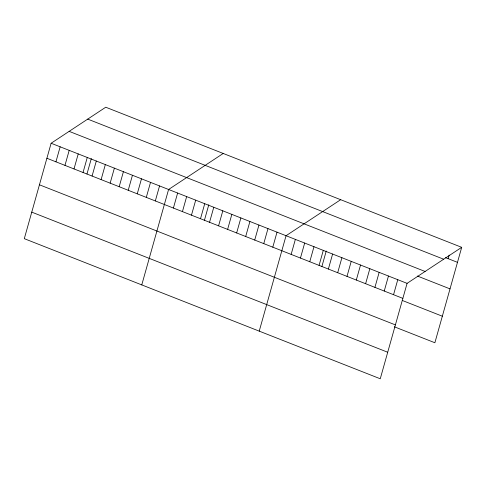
<?xml version="1.0" encoding="UTF-8"?>
<svg xmlns="http://www.w3.org/2000/svg" width="486" height="486" viewBox="0 0 486 486"><rect width="100%" height="100%" fill="white"/><g stroke="black" fill="none" stroke-linecap="round" stroke-linejoin="round"><path stroke-width="0.73" d="M51.121 143.249L24.3 238.669L380.259 378.776L407.08 283.356L461.7 247.331L105.741 107.224L51.121 143.249L407.08 283.356M55.939 161.82L60.155 146.808M64.972 165.374L69.194 150.362M74.012 168.934L78.228 153.916M83.045 172.487L87.261 157.476M86.97 174.006L91.307 158.588M92.079 176.041L96.301 161.03M101.118 179.601L105.334 164.59M110.152 183.155L114.374 168.144M119.185 186.715L123.408 171.704M128.225 190.269L132.441 175.258M137.259 193.829L141.481 178.818M146.298 197.383L150.514 182.371M155.332 200.943L159.548 185.925M141.766 284.905L168.587 189.485L223.208 153.461M173.405 208.051L177.621 193.039M182.438 211.61L186.66 196.599M191.472 215.164L195.694 200.153M200.511 218.724L204.728 203.713M204.436 220.243L208.773 204.819M209.545 222.278L213.767 207.267M218.585 225.838L222.801 210.827M227.618 229.392L231.834 214.381M236.652 232.952L240.874 217.935M245.691 236.506L249.907 221.495M254.725 240.06L258.947 225.048M263.758 243.62L267.98 228.608M272.798 247.174L277.014 232.162M259.232 331.136L286.054 235.722L340.674 199.697M291.144 254.397L295.36 239.385M300.451 258.06L304.673 243.049M309.764 261.723L313.98 246.712M319.071 265.386L323.293 250.375M321.902 266.48L326.24 251.055M328.378 269.056L332.6 254.044M337.691 272.719L341.907 257.708M346.998 276.382L351.22 261.371M356.311 280.045L360.527 265.034M365.618 283.709L369.84 268.697M374.931 287.378L379.147 272.36M384.238 291.041L388.46 276.03M393.551 294.704L397.767 279.693M448.171 258.68L449.173 255.107M461.7 247.331L434.879 342.752L394.316 326.786M445.51 257.635L457.478 262.343M87.717 119.113L443.675 259.22M69.146 131.36L425.104 271.467M417.438 276.054L450.024 288.878M46.899 158.26L402.858 298.368M402.438 300.512L442.339 316.216M39.445 184.795L395.397 324.903M31.76 212.133L387.713 352.241"/></g></svg>
